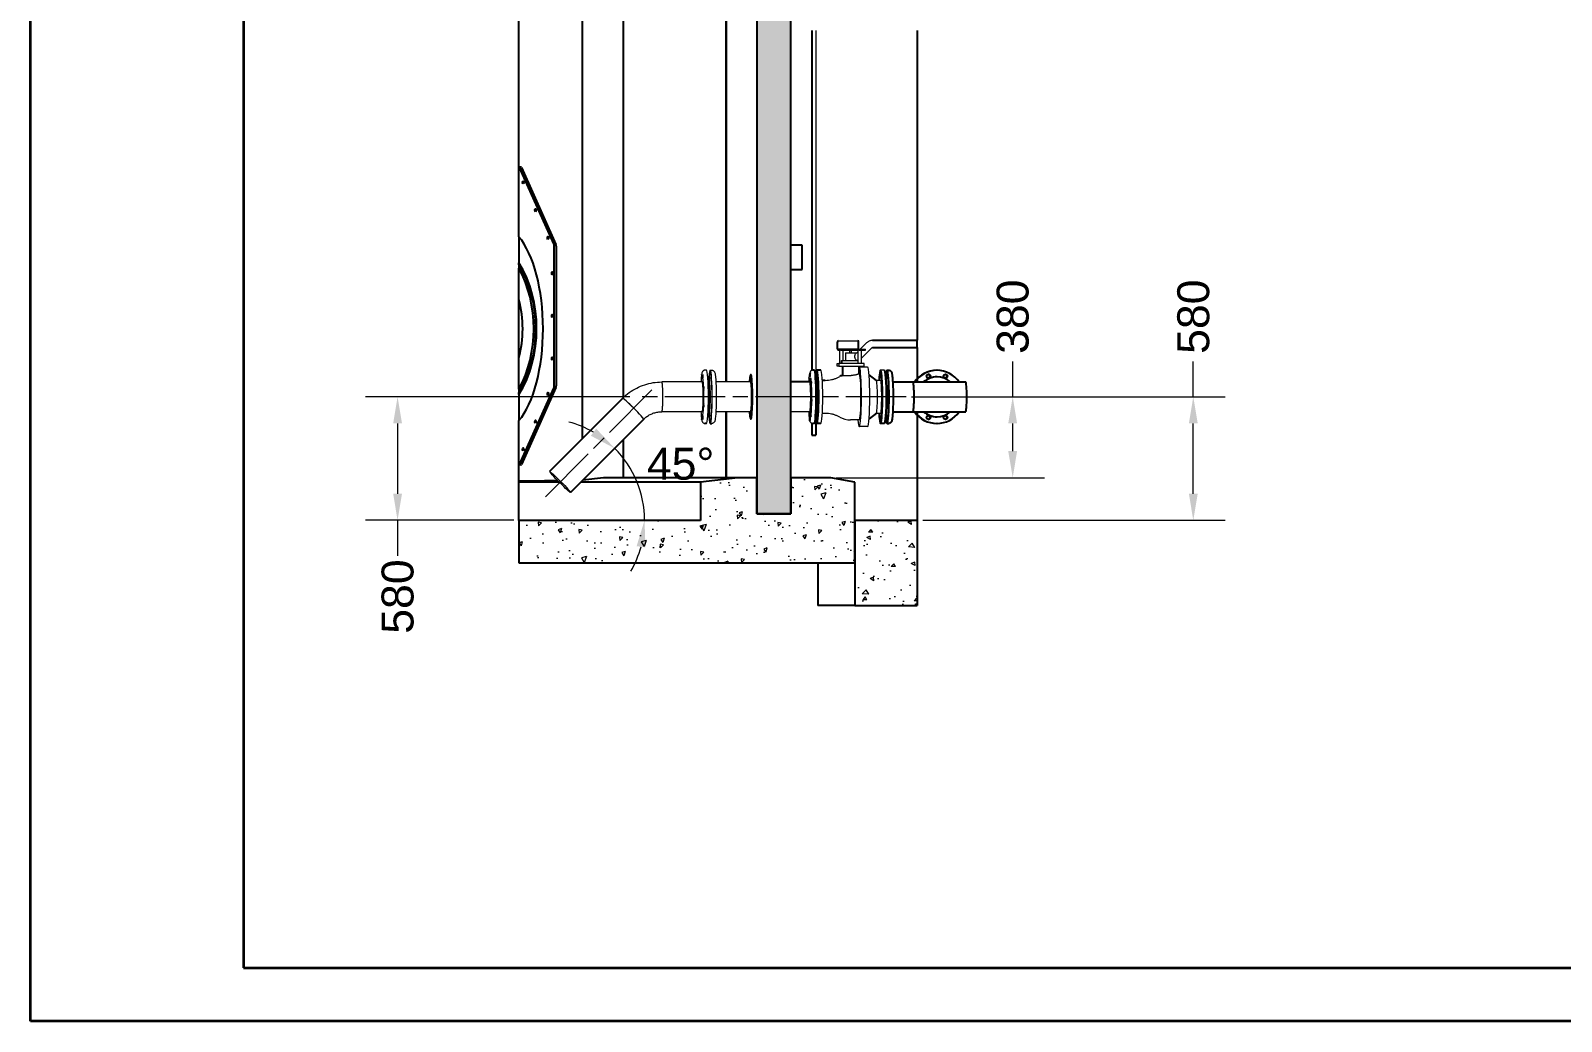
# Model space of a CAD drawing. Header units: millimetres. Extents: x -4172 to 126100, y -2 to 142133.
# Drawn here: x 0 to 14380, y -2 to 9305 of the extents above; entities that cross this region are included whole.
import ezdxf
from ezdxf.enums import TextEntityAlignment as Align

# ---------------------------------------------------------------- set-up
doc = ezdxf.new("R2018")
doc.units = ezdxf.units.MM
doc.header["$LTSCALE"] = 100
doc.linetypes.add('CHAIN', pattern=[0.3543, 0.2362, -0.0295, 0.0591, -0.0295])
doc.layers.get('0').update_dxf_attribs({"lineweight": 18})
for name, color, linetype, lineweight in [('Border', 7, 'Continuous', 35), ('Centerline', 7, 'Continuous', 18), ('Dimension', 7, 'Continuous', 18), ('Hatch', 7, 'Continuous', 18), ('Title', 7, 'Continuous', 25), ('Visible', 7, 'Continuous', 25)]:
    doc.layers.add(name, color=color, linetype=linetype, lineweight=lineweight)
doc.layers.add('P_Biomass (BM)', color=150, linetype='Continuous', lineweight=18, true_color=0x007fff)
doc.styles.get("Standard").update_dxf_attribs({"font": 'arial.ttf'})
doc.styles.add('Title', font='arial.ttf')
doc.dimstyles.new('Default - Method 2b', dxfattribs={"dimscale": 100, "dimtxt": 3, "dimasz": 2.5, "dimexe": 3, "dimexo": 0.5, "dimgap": 0.7, "dimtad": 0, "dimtoh": 1, "dimdec": 1, "dimrnd": 1e-08, "dimtxsty": 'Title', "dimcen": 0.09, "dimdle": 10, "dimclrd": 256, "dimclre": 256, "dimclrt": 7, "dimadec": 0, "dimazin": 2, "dimtfac": 0.833333, "dimtdec": 1, "dimtmove": 0, "dimatfit": 3, "dimfxl": 1, "dimtolj": 1, "dimlwd": -1, "dimlwe": -1, "dimarcsym": 0})

# ---------------------------------------------------------------- blocks, each defined once
blk = doc.blocks.new('Borders Bigadan Border')
at = {"layer": 'Border'}
for p, q in [((0, 0), (0, 594)), ((20, 589), (20, 5)), ((20, 5), (1256, 5)), ((1261, 0), (0, 0))]:
    blk.add_line(p, q, dxfattribs=at)
blk = doc.blocks.new('Title Blocks Title')
at = {"layer": 'Title', "color": 1, "lineweight": 5, "true_color": 0xff0000, "flags": 253}
blk.add_attdef('STATUS', text='', height=6.2, dxfattribs=at).set_placement((169, 40.36), align=Align.MIDDLE_CENTER)
at = {"layer": 'Title', "lineweight": 30, "flags": 104}
for tag, height, p in [('Initial_View_Scale', 2.39, (158.62, 31.36)), ('Sheet_Size', 2.4, (158.62, 25.36)), ('REVISION_NUMBER', 3.5, (200, 15)), ('CREATION_DATE', 2, (157.5, 7.5))]:
    blk.add_attdef(tag, text='', height=height, dxfattribs=at).set_placement(p, align=Align.MIDDLE_CENTER)
for tag, p in [('PROJECT', (27.5, 24.3)), ('TITLE', (27.5, 17.3)), ('DESCRIPTION', (27.5, 10.3))]:
    blk.add_attdef(tag, text='', height=2.8, dxfattribs=at).set_placement(p, align=Align.TOP_LEFT)
blk.add_attdef('PART_NUMBER', text='', height=3.5, dxfattribs=at).set_placement((135.5, 15), align=Align.MIDDLE_LEFT)
blk = doc.blocks.new('*D77')
at = {"layer": 'Defpoints', "color": 0, "transparency": 16777216}
for p in [(8226, 5865), (7516, 5105), (9226, 5105)]:
    blk.add_point(p, dxfattribs=at)
at = {"layer": 'Dimension', "transparency": 16777216}
for p, q in [((9226, 5865), (9226, 6198)), ((8276, 5865), (9526, 5865)), ((9226, 5355), (9226, 5615)), ((7566, 5105), (9526, 5105))]:
    blk.add_line(p, q, dxfattribs=at)
for points in [[(9184, 5615), (9267, 5615), (9226, 5865)], [(9184, 5355), (9267, 5355), (9226, 5105)]]:
    blk.add_solid(points, dxfattribs=at)
at = {"layer": 'Dimension', "color": 7, "transparency": 16777216, "insert": (9379, 6268), "char_height": 300, "attachment_point": 7, "rotation": 90, "style": 'Title'}
blk.add_mtext('\\A1;380', dxfattribs=at)
blk = doc.blocks.new('*D78')
at = {"layer": 'Defpoints', "color": 0, "transparency": 16777216}
for p in [(3447, 5865), (5679, 5865), (4588, 4705)]:
    blk.add_point(p, dxfattribs=at)
at = {"layer": 'Dimension', "transparency": 16777216}
for p, q in [((5629, 5865), (3147, 5865)), ((3447, 5615), (3447, 4955)), ((4538, 4705), (3147, 4705)), ((3447, 4705), (3447, 4371))]:
    blk.add_line(p, q, dxfattribs=at)
for points in [[(3406, 5615), (3489, 5615), (3447, 5865)], [(3406, 4955), (3489, 4955), (3447, 4705)]]:
    blk.add_solid(points, dxfattribs=at)
at = {"layer": 'Dimension', "color": 7, "transparency": 16777216, "insert": (3601, 3639), "char_height": 300, "attachment_point": 7, "rotation": 90, "style": 'Title'}
blk.add_mtext('\\A1;580', dxfattribs=at)
blk = doc.blocks.new('*D79')
at = {"layer": 'Defpoints', "color": 0, "transparency": 16777216}
for p in [(5760, 5654), (5735, 4952), (4812, 4705), (6294, 4705)]:
    blk.add_point(p, dxfattribs=at)
at = {"layer": 'Dimension', "transparency": 16777216}
for start, end in [(60.1172, 75.1603), (360, 45.074), (329.9137, 344.9568)]:
    blk.add_arc((4812, 4705), 955, start, end, dxfattribs=at)
for points in [[(5313, 5566), (5263, 5499), (5487, 5381)], [(5693, 4462), (5776, 4451), (5767, 4705)]]:
    blk.add_solid(points, dxfattribs=at)
at = {"layer": 'Dimension', "color": 7, "transparency": 16777216, "insert": (5789, 5082), "char_height": 300, "attachment_point": 7, "style": 'Title'}
blk.add_mtext('\\A1;45°', dxfattribs=at)
blk = doc.blocks.new('*D95')
at = {"layer": 'Defpoints', "color": 0, "transparency": 16777216}
for p in [(8226, 5865), (8330, 4705), (10922, 4705)]:
    blk.add_point(p, dxfattribs=at)
at = {"layer": 'Dimension', "transparency": 16777216}
for p, q in [((10922, 5865), (10922, 6198)), ((8276, 5865), (11222, 5865)), ((10922, 4955), (10922, 5615)), ((8380, 4705), (11222, 4705))]:
    blk.add_line(p, q, dxfattribs=at)
for points in [[(10881, 5615), (10964, 5615), (10922, 5865)], [(10881, 4955), (10964, 4955), (10922, 4705)]]:
    blk.add_solid(points, dxfattribs=at)
at = {"layer": 'Dimension', "color": 7, "transparency": 16777216, "insert": (11076, 6268), "char_height": 300, "attachment_point": 7, "rotation": 90, "style": 'Title'}
blk.add_mtext('\\A1;580', dxfattribs=at)

msp = doc.modelspace()

# ---------------------------------------------------------------- hatches: boundary and pattern name
at = {"layer": 'Hatch'}
h = msp.add_hatch(dxfattribs=at)
h.set_pattern_fill('AR-CONC', color=256, scale=53.832768, angle=113.757602, style=0)
h.set_pattern_definition([(163.7576, (0, 0), (-124.6373, 367.01), [40.3746, -444.12]), (108.7576, (0, 0), (-340.52, -231.496), [32.3, -355.296]), (214.209, (-10.4, 30.6), (-465.157, 135.514), [34.313, -377.444]), (159.9418, (-98.54, -43.38), (-149.905, 561.736), [60.562, -666.18]), (210.3932, (-111.03, 3.44), (-682.662, 249.254), [51.47, -566.167]), (104.9418, (-98.54, -43.4), (-682.662, 249.254), [48.45, -532.944]), (134.7576, (-95.6, 16.74), (68.9196, 381.4193), [40.3746, -444.12]), (79.7576, (-95.6, 16.74), (-410.057, -37.383), [32.3, -355.296]), (185.209, (-89.85, 48.52), (-341.137, 344.036), [34.313, -377.444]), (151.2576, (0, 0), (-166.6569, -66.2051), [0, -350.9896, 0, -360.6795, 0, -356.642]), (121.2576, (0, 0), (-251.3833, 44.0786), [0, -205.6412, 0, -342.9147, 0, -135.9277]), (81.2576, (48.36, -109.87), (-104.6598, 267.9106), [0, -134.582, 0, -419.8956, 0, -557.1692]), (71.2576, (70.05, -159.14), (-175.801, 265.6306), [0, -174.9565, 0, -278.8537, 0, -395.671])])
h.paths.add_polyline_path([(6820.74, 4764.61), (7141.56, 4764.61), (7141.56, 9304.61), (7141.56, 9504.61), (7141.56, 9704.61), (7141.56, 16824.61), (7133.76, 16824.61), (6820.74, 16824.61), (6820.74, 9504.61), (6820.74, 9304.61)])
h = msp.add_hatch(dxfattribs=at)
h.set_pattern_fill('ANSI31', color=256, scale=2540, angle=158.757812, style=0)
h.set_pattern_definition([(203.7578, (0, 0), (127.912, -290.594), [])])
h.paths.add_polyline_path([(7139.56, 7288.91), (7139.56, 7060.31), (7141.56, 7060.31), (7247.76, 7060.31), (7247.76, 7288.91), (7141.56, 7288.91)])
h = msp.add_hatch(dxfattribs=at)
h.set_pattern_fill('AR-CONC', color=256, scale=53.832768, angle=203.757812, style=0)
h.set_pattern_definition([(253.758, (0, 0), (-367.009, -124.639), [40.375, -444.12]), (198.758, (0, 0), (231.497, -340.519), [32.3, -355.296]), (304.2093, (-30.6, -10.4), (-135.512, -465.158), [34.313, -377.444]), (249.942, (43.38, -98.54), (-561.736, -149.907), [60.562, -666.18]), (300.3934, (-3.44, -111.03), (-249.25, -682.663), [51.47, -566.167]), (194.942, (43.4, -98.54), (-249.25, -682.663), [48.45, -532.944]), (224.758, (-16.74, -95.6), (-381.42, 68.918), [40.375, -444.12]), (169.758, (-16.74, -95.6), (37.385, -410.057), [32.3, -355.296]), (275.2093, (-48.52, -89.85), (-344.035, -341.138), [34.313, -377.444]), (241.2578, (0, 0), (66.2057, -166.6566), [0, -350.9896, 0, -360.6795, 0, -356.642]), (211.2578, (0, 0), (-44.0777, -251.3835), [0, -205.641, 0, -342.9147, 0, -135.9277]), (171.2578, (109.87, 48.36), (-267.9102, -104.6608), [0, -134.582, 0, -419.8956, 0, -557.169]), (161.2578, (159.14, 70.05), (-265.63, -175.802), [0, -174.9565, 0, -278.854, 0, -395.671])])
h.paths.add_polyline_path([(4587.61, 4704.61), (4587.61, 4304.61), (7743.76, 4304.61), (7743.76, 5064.61), (7515.77, 5104.61), (7141.56, 5104.61), (7141.56, 4764.61), (7140.4, 4764.61), (7062.72, 4764.61), (6820.74, 4764.61), (6820.74, 5104.61), (6643.76, 5104.61), (6293.76, 5064.61), (6293.76, 4704.61)])
h = msp.add_hatch(dxfattribs=at)
h.set_pattern_fill('AR-CONC', color=256, scale=53.832768, angle=128.757579, style=0)
h.set_pattern_definition([(178.7576, (0, 0), (-215.379, 322.246), [40.375, -444.12]), (123.7576, (0, 0), (-269.002, -311.74), [32.3, -355.296]), (229.209, (-17.95, 26.85), (-484.381, 10.505), [34.313, -377.444]), (174.942, (-83.96, -67.4), (-290.185, 503.797), [60.562, -666.18]), (225.393, (-108.14, -25.4), (-723.912, 64.075), [51.47, -566.167]), (119.942, (-83.96, -67.4), (-723.912, 64.075), [48.45, -532.944]), (149.7576, (-96.67, -8.57), (-32.147, 386.26), [40.375, -444.12]), (94.7576, (-96.67, -8.57), (-386.409, -142.24), [32.3, -355.296]), (200.209, (-99.35, 23.6), (-418.556, 244.02), [34.313, -377.444]), (166.2576, (0, 0), (-143.843, -107.0831), [0, -350.9896, 0, -360.6795, 0, -356.642]), (136.2576, (0, 0), (-254.226, -22.486), [0, -205.641, 0, -342.9147, 0, -135.9277]), (96.2576, (75.15, -93.61), (-170.4339, 231.6939), [0, -134.582, 0, -419.8956, 0, -557.169]), (86.2576, (108.85, -135.6), (-238.561, 211.079), [0, -174.9565, 0, -278.854, 0, -395.671])])
h.paths.add_polyline_path([(8329.61, 4704.61), (8329.61, 3904.61), (7743.76, 3904.61), (7743.76, 4304.61), (7743.76, 4704.61)])

# ---------------------------------------------------------------- linework, layer by layer
at = {"layer": 'Centerline', "linetype": 'CHAIN', "ltscale": 23.990969}
for p, q in [((5837.3, 5930.02), (4797.58, 4887.6)), ((8225.58, 5864.61), (5679.47, 5864.61))]:
    msp.add_line(p, q, dxfattribs=at)
at = {"layer": 'P_Biomass (BM)'}
for p, q in [((7376.11, 9304.61), (7376.11, 6074.26)), ((7588.69, 6390.61), (7768.69, 6390.61)), ((7793.19, 6311.61), (7856.32, 6374.9)), ((7767.32, 6311.61), (7578.69, 6311.61)), ((7584.12, 6301.61), (7584.12, 6311.61)), ((7584.12, 6301.61), (7604, 6301.61)), ((7602.03, 6178.61), (7602.03, 6301.61)), ((7612.42, 6301.61), (7604, 6301.61)), ((7612.42, 6301.61), (7775.07, 6301.61)), ((7618.56, 6207.61), (7773.1, 6207.61)), ((7634.03, 6207.61), (7634.03, 6301.61)), ((7653.56, 6278.61), (7753.56, 6278.61)), ((7653.56, 6278.61), (7653.56, 6207.61)), ((7695.56, 6278.61), (7695.56, 6301.61)), ((7711.56, 6278.61), (7711.56, 6301.61)), ((7753.56, 6278.61), (7753.56, 6277.42)), ((7753.56, 6277.61), (7756.86, 6277.61)), ((7753.56, 6209.79), (7753.56, 6207.61)), ((7753.56, 6209.61), (7756.86, 6209.61)), ((7761, 6279.33), (7773.1, 6291.47)), ((7767.32, 6311.61), (7803.37, 6311.61)), ((7773.1, 6178.61), (7773.1, 6301.61)), ((7783.49, 6301.61), (7775.07, 6301.61)), ((7783.49, 6301.61), (7803.37, 6301.61)), ((7803.37, 6311.61), (7842.64, 6311.61)), ((7803.37, 6301.61), (7803.37, 6311.61)), ((7803.37, 6301.61), (7842.64, 6301.61)), ((7805.1, 6178.61), (7805.1, 6301.61)), ((7809.14, 6231.31), (7904.46, 6326.88)), ((7842.64, 6301.61), (7842.64, 6311.61)), ((6349.57, 6114.61), (6333.61, 6114.61)), ((6366.52, 6052.61), (6361.54, 6052.61)), ((6366.52, 6052.61), (6372.51, 6052.61)), ((6384.48, 6114.61), (6400.44, 6114.61)), ((6394.45, 6044.61), (6395.65, 6044.61)), ((7379.9, 6052.61), (7373.92, 6052.61)), ((7575.26, 6178.61), (7592.49, 6178.61)), ((7575.26, 6151.61), (7575.26, 6178.61)), ((7592.49, 6151.61), (7575.26, 6151.61)), ((7831.87, 6178.61), (7592.49, 6178.61)), ((7592.49, 6178.61), (7592.49, 6151.61)), ((7592.49, 6151.61), (7831.87, 6151.61)), ((7625.56, 6066.03), (7709.16, 6066.03)), ((7784.85, 6080.61), (7781.56, 6080.61)), ((7862.65, 6144.61), (7784.85, 6144.61)), ((7831.87, 6151.61), (7831.87, 6178.61)), ((8022.24, 6114.61), (7984.34, 6114.61)), ((6308.67, 6004.31), (5929.47, 6004.31)), ((6318.99, 6004.31), (6308.67, 6004.31)), ((6765.49, 6004.31), (6437.22, 6004.31)), ((7984.34, 6019.61), (7944.74, 6019.61)), ((6308.67, 5724.91), (5929.47, 5724.91)), ((6318.99, 5724.91), (6308.67, 5724.91)), ((6366.52, 5676.61), (6361.54, 5676.61)), ((6366.52, 5676.61), (6372.51, 5676.61)), ((6394.45, 5684.61), (6395.65, 5684.61)), ((6765.49, 5724.91), (6437.22, 5724.91)), ((7318.06, 5724.91), (7141.56, 5724.91)), ((7331.37, 5724.91), (7318.06, 5724.91)), ((7463.69, 5709.61), (7437.87, 5709.61)), ((7784.85, 5648.61), (7703.56, 5648.61)), ((7984.34, 5709.61), (7944.74, 5709.61)), ((7862.65, 5584.61), (7784.85, 5584.61))]:
    msp.add_line(p, q, dxfattribs=at)
msp.add_arc((7703.56, 5864.61), 216, 241.455097, 270, dxfattribs=at)
for centre, major_axis, ratio, start_param, end_param in [((6303.9, 6058.62), (0, 17.5), 0.07177948, 0.82632324, 6.24226023), ((6315.44, 6058.62), (0, -17.5), 0.07177948, 3.18251773, 8.59845473), ((6349.57, 5864.61), (0, -250), 0.07177948, 0, 3.14159265), ((6361.54, 5864.61), (0, -188), 0.07177948, 6.27283829, 9.43512498), ((6366.52, 5864.61), (0, 188), 0.07177948, 3.14159265, 6.28318531), ((6366.52, 5864.61), (0, -188), 0.07177948, 0, 3.14159265), ((6372.51, 5864.61), (0, 188), 0.07177948, 3.14159265, 6.28318531), ((6384.48, 5864.61), (0, 250), 0.07177948, 2.42182626, 7.0029517), ((6384.48, 5864.61), (0, 238), 0.07177948, 2.47454764, 6.95023032), ((7313.06, 6033.11), (0, 17.5), 0.07177948, 1.07314258, 6.48907958), ((7324.24, 6072.37), (0, -17.5), 0.07177948, 3.42933707, 8.84527407), ((7380.12, 6058.62), (0, 18), 0.07177948, 4.31073984, 8.19468499), ((7423.79, 5864.61), (0, -250), 0.07177948, 0, 3.14159265), ((7784.85, 5864.61), (0, -280), 0.07177948, 5.59347215, 9.58920234), ((7784.85, 5864.61), (0, -216), 0.07177948, 0, 3.14159265), ((7862.65, 5864.61), (0, -280), 0.07177948, 0, 3.14159265), ((8034.21, 5864.61), (0, 188), 0.07177948, 3.14159265, 6.28318531), ((5929.47, 5864.61), (0, -139.7), 0.07177948, 0, 3.14159265), ((5929.47, 5864.61), (0, 139.7), 0.07177948, 3.14159265, 6.28318531), ((6308.67, 5864.61), (0, -139.7), 0.07177948, 0, 3.14159265), ((6308.67, 5864.61), (0, -139.7), 0.07177948, 0, 3.14159265), ((6323.6, 5944.97), (0, -17.5), 0.07177948, 2.39711956, 7.81305656), ((7318.06, 5864.61), (0, -139.7), 0.07177948, 0, 3.14159265), ((7318.06, 5864.61), (0, -139.7), 0.07177948, 0, 3.14159265), ((7334.15, 5989.93), (0, -17.5), 0.07177948, 2.64393891, 8.05987591), ((7944.44, 5864.61), (0, -155), 0.07177948, 0.05356063, 3.08803203), ((7984.34, 5864.61), (0, -155), 0.07177948, 0, 3.14159265), ((8028.23, 5864.61), (0, -188), 0.07177948, 0.7003983, 2.44119436), ((5660.76, 5753.01), (98.91, -98.66), 0.05075576, 0, 3.14159265), ((5660.76, 5753.01), (-98.91, 98.66), 0.05075576, 3.14159265, 6.28318531), ((6323.6, 5784.24), (0, -17.5), 0.07177948, 1.6117214, 7.0276584), ((7336.97, 5834.08), (0, -17.5), 0.07177948, 1.85854075, 7.27447774), ((6303.9, 5670.59), (0, 17.5), 0.07177948, 3.18251773, 8.59845473), ((6315.44, 5670.59), (0, -17.5), 0.07177948, 0.82632324, 6.24226023), ((7309.96, 5739.28), (0, -17.5), 0.07177948, 5.78553156, 6.89056222), ((7331.05, 5696.1), (0, -17.5), 0.07177948, 1.07314258, 6.48907958)]:
    msp.add_ellipse(centre, major_axis=major_axis, ratio=ratio, start_param=start_param, end_param=end_param, dxfattribs=at)
for centre, major_axis, ratio in [((7391.66, 6058.62), (0, 18), 0.07177948), ((7978.57, 6058.62), (0, 18), 0.07177948), ((7990.11, 6058.62), (0, 18), 0.07177948), ((7399.81, 5944.97), (0, 18), 0.07177948), ((7399.81, 5784.24), (0, 18), 0.07177948), ((7391.66, 5670.59), (0, -18), 0.07177948), ((7978.57, 5670.59), (0, -18), 0.07177948), ((7990.11, 5670.59), (0, -18), 0.07177948), ((4974.12, 5064.61), (-98.91, 98.66), 0.05075576)]:
    msp.add_ellipse(centre, major_axis=major_axis, ratio=ratio, dxfattribs=at)
for points, knots in [([(7856.32, 6374.9), (7859.05, 6377.64), (7862, 6380.17), (7868.26, 6384.73), (7871.57, 6386.76), (7878.47, 6390.29), (7882.06, 6391.78), (7889.43, 6394.17), (7893.2, 6395.08), (7900.86, 6396.3), (7904.73, 6396.61), (7908.6, 6396.61)], [0.785398163, 0.785398163, 0.785398163, 0.785398163, 0.942477796, 0.942477796, 1.099557429, 1.099557429, 1.256637061, 1.256637061, 1.413716694, 1.413716694, 1.570796327, 1.570796327, 1.570796327, 1.570796327]), ([(7904.46, 6326.88), (7904.68, 6327.1), (7904.92, 6327.3), (7905.42, 6327.67), (7905.68, 6327.83), (7906.23, 6328.11), (7906.52, 6328.22), (7907.1, 6328.41), (7907.39, 6328.49), (7907.99, 6328.58), (7908.3, 6328.61), (7908.6, 6328.61)], [0.785398163, 0.785398163, 0.785398163, 0.785398163, 0.942477796, 0.942477796, 1.099557429, 1.099557429, 1.256637061, 1.256637061, 1.413716694, 1.413716694, 1.570796327, 1.570796327, 1.570796327, 1.570796327]), ([(7742.57, 6243.61), (7742.57, 6245.85), (7742.77, 6248.12), (7743.51, 6252.57), (7744.05, 6254.76), (7745.96, 6260.97), (7747.61, 6264.69), (7749.71, 6269.11), (7750.4, 6270.49), (7751.64, 6272.96), (7752.19, 6274.05), (7753.03, 6275.81), (7753.32, 6276.49), (7753.53, 6277.14), (7753.56, 6277.3), (7753.56, 6277.41)], [0, 0, 0, 0, 0.33629539, 0.33629539, 0.67259077, 0.67259077, 1.34518155, 1.34518155, 1.6773698, 1.6773698, 2.00955806, 2.00955806, 2.34174632, 2.34174632, 2.49606627, 2.49606627, 2.49606627, 2.49606627]), ([(7753.56, 6209.8), (7753.56, 6209.91), (7753.53, 6210.07), (7753.32, 6210.72), (7753.03, 6211.4), (7752.19, 6213.16), (7751.64, 6214.25), (7750.4, 6216.72), (7749.71, 6218.1), (7747.61, 6222.52), (7745.96, 6226.24), (7744.05, 6232.45), (7743.51, 6234.64), (7742.77, 6239.09), (7742.57, 6241.36), (7742.57, 6243.61)], [8.19967204, 8.19967204, 8.19967204, 8.19967204, 8.35399199, 8.35399199, 8.68618025, 8.68618025, 9.01836851, 9.01836851, 9.35055677, 9.35055677, 10.02314754, 10.02314754, 10.35944293, 10.35944293, 10.69573831, 10.69573831, 10.69573831, 10.69573831]), ([(7756.86, 6277.61), (7757.16, 6277.61), (7757.47, 6277.63), (7758.07, 6277.72), (7758.37, 6277.8), (7758.95, 6277.99), (7759.23, 6278.1), (7759.78, 6278.38), (7760.04, 6278.54), (7760.54, 6278.91), (7760.78, 6279.11), (7761, 6279.33)], [1.570796327, 1.570796327, 1.570796327, 1.570796327, 1.727875959, 1.727875959, 1.884955592, 1.884955592, 2.042035225, 2.042035225, 2.199114858, 2.199114858, 2.35619449, 2.35619449, 2.35619449, 2.35619449]), ([(7756.86, 6209.61), (7760.73, 6209.61), (7764.61, 6209.91), (7770, 6210.77), (7771.55, 6211.07), (7773.1, 6211.41)], [1.570796327, 1.570796327, 1.570796327, 1.570796327, 1.727875959, 1.727875959, 1.79214883, 1.79214883, 1.79214883, 1.79214883]), ([(6333.61, 6114.61), (6330.42, 6114.61), (6327.26, 6113.95), (6321.73, 6111.85), (6319.44, 6110.38), (6315.43, 6107.17), (6313.97, 6105.46), (6311.02, 6101.51), (6310.03, 6099.53), (6306.78, 6092.36), (6305.81, 6087.98), (6303.26, 6075.47), (6302.05, 6067.02), (6299.33, 6042.44), (6297.95, 6024.67), (6296.82, 6004.31)], [4.71238898, 4.71238898, 4.71238898, 4.71238898, 4.739696811, 4.739696811, 4.769802488, 4.769802488, 4.808074318, 4.808074318, 4.86961252, 4.86961252, 5.051183044, 5.051183044, 5.287542618, 5.287542618, 5.624284452, 5.624284452, 5.624284452, 5.624284452]), ([(6302.98, 6070.48), (6302.98, 6070.51), (6302.98, 6070.54), (6303.08, 6071.99), (6303.22, 6073.18), (6303.48, 6074.95), (6303.6, 6075.55), (6303.79, 6076.08), (6303.86, 6076.16), (6303.95, 6076.11)], [-2.355385897, -2.355385897, -2.355385897, -2.355385897, -2.349031193, -2.349031193, -2.043971453, -2.043971453, -1.754359642, -1.754359642, -1.560670043, -1.560670043, -1.560670043, -1.560670043]), ([(6313.72, 5684.44), (6313.72, 5684.44), (6313.95, 5685.12), (6314.76, 5688.5), (6315.51, 5692.55), (6317.25, 5705.29), (6318.27, 5715.31), (6320.16, 5740.36), (6321.02, 5755.85), (6322.38, 5790.24), (6322.88, 5809.23), (6323.42, 5848.56), (6323.46, 5868.91), (6323.09, 5908.78), (6322.68, 5928.29), (6321.45, 5964.39), (6320.63, 5980.98), (6318.7, 6009.28), (6317.58, 6021.1), (6315.91, 6033.84), (6315.38, 6037.2), (6314.49, 6041.91), (6314.1, 6043.52), (6313.78, 6044.6), (6313.72, 6044.77), (6313.72, 6044.77)], [1.7675727, 1.7675727, 1.7675727, 1.7675727, 1.86036395, 1.86036395, 2.05330767, 2.05330767, 2.33040471, 2.33040471, 2.63761789, 2.63761789, 2.95242534, 2.95242534, 3.26930732, 3.26930732, 3.58633387, 3.58633387, 3.90176674, 3.90176674, 4.21106805, 4.21106805, 4.35159046, 4.35159046, 4.46957203, 4.46957203, 4.51561261, 4.51561261, 4.51561261, 4.51561261]), ([(6315.39, 6076.11), (6315.39, 6076.11), (6315.39, 6076.11), (6315.54, 6076.18), (6315.71, 6075.92), (6315.99, 6074.8), (6316.1, 6073.98), (6316.25, 6072.2), (6316.3, 6071.38), (6316.36, 6070.48)], [-2.355385176, -2.355385176, -2.355385176, -2.355385176, -2.348881912, -2.348881912, -2.04388778, -2.04388778, -1.754333114, -1.754333114, -1.560670031, -1.560670031, -1.560670031, -1.560670031]), ([(6377.81, 6037.48), (6379.19, 6038.9), (6381.04, 6040.51), (6386, 6043.14), (6388.94, 6044.16), (6392.91, 6044.57), (6393.68, 6044.61), (6394.45, 6044.61)], [6.4560376243, 6.4560376243, 6.4560376243, 6.4560376243, 6.4919386866, 6.4919386866, 6.5227573323, 6.5227573323, 6.5300046535, 6.5300046535, 6.5300046535, 6.5300046535]), ([(6400.44, 6114.61), (6403.63, 6114.61), (6406.78, 6113.95), (6412.32, 6111.85), (6414.6, 6110.38), (6418.61, 6107.17), (6420.07, 6105.46), (6423.02, 6101.51), (6424.02, 6099.53), (6427.26, 6092.36), (6428.24, 6087.98), (6430.78, 6075.47), (6431.99, 6067.02), (6434.76, 6042.04), (6436.17, 6023.67), (6438.4, 5982.71), (6439.25, 5960.44), (6440.37, 5913.62), (6440.66, 5889.09), (6440.66, 5840.09), (6440.37, 5815.62), (6439.25, 5769.09), (6438.42, 5747.04), (6436.28, 5707.37), (6434.96, 5689.83), (6431.85, 5660.21), (6430.23, 5648.88), (6426.73, 5636.12), (6425.82, 5632.97), (6422.48, 5627), (6421.26, 5625.03), (6417.1, 5620.66), (6414.25, 5618.2), (6407.12, 5615.33), (6403.8, 5614.61), (6400.44, 5614.61)], [0.24681935, 0.24681935, 0.24681935, 0.24681935, 0.27412718, 0.27412718, 0.30423285, 0.30423285, 0.34250468, 0.34250468, 0.40404289, 0.40404289, 0.58561341, 0.58561341, 0.82197298, 0.82197298, 1.16811329, 1.16811329, 1.49465561, 1.49465561, 1.81778319, 1.81778319, 2.14020971, 2.14020971, 2.46333553, 2.46333553, 2.78980455, 2.78980455, 3.1329274, 3.1329274, 3.2606697, 3.2606697, 3.31299691, 3.31299691, 3.35959832, 3.35959832, 3.388412, 3.388412, 3.388412, 3.388412]), ([(7345.99, 6114.61), (7342.8, 6114.61), (7339.65, 6113.95), (7334.11, 6111.85), (7331.82, 6110.38), (7327.82, 6107.17), (7326.35, 6105.46), (7323.4, 6101.51), (7322.41, 6099.53), (7319.16, 6092.36), (7318.19, 6087.98), (7315.64, 6075.47), (7314.43, 6067.02), (7311.71, 6042.44), (7310.33, 6024.67), (7309.2, 6004.31)], [6.036365961, 6.036365961, 6.036365961, 6.036365961, 6.063673792, 6.063673792, 6.093779468, 6.093779468, 6.132051298, 6.132051298, 6.1935895, 6.1935895, 6.375160024, 6.375160024, 6.611519598, 6.611519598, 6.948261433, 6.948261433, 6.948261433, 6.948261433]), ([(7311.95, 6041.46), (7311.95, 6041.49), (7311.95, 6041.53), (7312.02, 6043.27), (7312.14, 6044.8), (7312.37, 6047.34), (7312.47, 6048.36), (7312.64, 6049.61), (7312.71, 6049.98), (7312.8, 6050.24)], [-2.355385897, -2.355385897, -2.355385897, -2.355385897, -2.349031193, -2.349031193, -2.043971453, -2.043971453, -1.754359642, -1.754359642, -1.560670043, -1.560670043, -1.560670043, -1.560670043]), ([(7323.89, 6089.16), (7323.89, 6089.17), (7323.89, 6089.18), (7324.03, 6089.73), (7324.2, 6089.95), (7324.49, 6089.75), (7324.61, 6089.37), (7324.79, 6088.26), (7324.86, 6087.69), (7324.93, 6087.02)], [-2.355385176, -2.355385176, -2.355385176, -2.355385176, -2.348881912, -2.348881912, -2.04388778, -2.04388778, -1.754333114, -1.754333114, -1.560670031, -1.560670031, -1.560670031, -1.560670031]), ([(7463.69, 6019.61), (7474.06, 6019.61), (7484.44, 6020.17), (7504.83, 6022.39), (7514.84, 6024.04), (7534.2, 6028.25), (7543.55, 6030.81), (7561.37, 6036.63), (7569.84, 6039.88), (7585.82, 6046.83), (7593.33, 6050.53), (7600.35, 6054.35)], [4.7123889804, 4.7123889804, 4.7123889804, 4.7123889804, 4.7201942049, 4.7201942049, 4.7279994294, 4.7279994294, 4.7358046539, 4.7358046539, 4.7436098784, 4.7436098784, 4.751415103, 4.751415103, 4.751415103, 4.751415103]), ([(7781.56, 6080.53), (7781.56, 6080.45), (7781.37, 6080.3), (7780.34, 6079.72), (7779.19, 6079.19), (7775.89, 6077.84), (7773.75, 6077.03), (7768.66, 6075.29), (7765.72, 6074.35), (7759.35, 6072.54), (7755.71, 6071.59), (7747.67, 6069.8), (7743.27, 6068.95), (7733.99, 6067.54), (7729.1, 6066.97), (7719.15, 6066.22), (7714.1, 6066.03), (7709.16, 6066.03)], [-5.65762946, -5.65762946, -5.65762946, -5.65762946, -5.19321831, -5.19321831, -4.45160627, -4.45160627, -3.70999423, -3.70999423, -2.96838219, -2.96838219, -2.22628664, -2.22628664, -1.4841911, -1.4841911, -0.74209555, -0.74209555, 0, 0, 0, 0]), ([(5561.85, 5851.67), (5581.08, 5870.95), (5601.83, 5888.72), (5645.86, 5920.8), (5669.14, 5935.1), (5717.64, 5959.88), (5742.87, 5970.35), (5794.66, 5987.22), (5821.22, 5993.61), (5875.01, 6002.16), (5902.24, 6004.31), (5929.47, 6004.31)], [3.141592654, 3.141592654, 3.141592654, 3.141592654, 3.298672286, 3.298672286, 3.455751919, 3.455751919, 3.612831552, 3.612831552, 3.769911184, 3.769911184, 3.926990817, 3.926990817, 3.926990817, 3.926990817]), ([(6324.45, 5957.84), (6324.45, 5957.81), (6324.45, 5957.78), (6324.56, 5956.43), (6324.67, 5954.87), (6324.82, 5951.52), (6324.85, 5949.76), (6324.86, 5946.71), (6324.85, 5945.48), (6324.85, 5944.25)], [-2.355385897, -2.355385897, -2.355385897, -2.355385897, -2.349031193, -2.349031193, -2.043971453, -2.043971453, -1.754359642, -1.754359642, -1.560670043, -1.560670043, -1.560670043, -1.560670043]), ([(6363.37, 5704.84), (6365.28, 5711.3), (6366.3, 5718.17), (6368.61, 5737.91), (6369.66, 5751.12), (6371.29, 5780.36), (6371.9, 5796.01), (6372.71, 5828.91), (6372.92, 5846.12), (6372.94, 5880.56), (6372.75, 5897.77), (6371.98, 5930.55), (6371.41, 5946.11), (6369.91, 5974.21), (6368.98, 5986.69), (6366.76, 6008.04), (6365.64, 6016.22), (6363.54, 6023.77), (6363.46, 6024.07), (6363.37, 6024.37)], [1.80917094, 1.80917094, 1.80917094, 1.80917094, 2.12049041, 2.12049041, 2.48077536, 2.48077536, 2.80967468, 2.80967468, 3.13383467, 3.13383467, 3.45701669, 3.45701669, 3.78107173, 3.78107173, 4.10941837, 4.10941837, 4.45952767, 4.45952767, 4.47401436, 4.47401436, 4.47401436, 4.47401436]), ([(7334.75, 6005.31), (7334.75, 6005.29), (7334.75, 6005.27), (7334.88, 6004.31), (7335.02, 6003.1), (7335.22, 6000.27), (7335.28, 5998.71), (7335.34, 5995.89), (7335.36, 5994.72), (7335.38, 5993.51)], [-2.355385897, -2.355385897, -2.355385897, -2.355385897, -2.349031193, -2.349031193, -2.043971453, -2.043971453, -1.754359642, -1.754359642, -1.560670043, -1.560670043, -1.560670043, -1.560670043]), ([(7375.75, 5704.84), (7377.66, 5711.3), (7378.68, 5718.17), (7380.99, 5737.91), (7382.04, 5751.12), (7383.67, 5780.36), (7384.28, 5796.01), (7385.09, 5828.91), (7385.31, 5846.12), (7385.32, 5880.56), (7385.13, 5897.77), (7384.37, 5930.55), (7383.79, 5946.11), (7382.29, 5974.21), (7381.36, 5986.69), (7379.14, 6008.04), (7378.02, 6016.22), (7375.93, 6023.77), (7375.84, 6024.07), (7375.75, 6024.37)], [3.13314792, 3.13314792, 3.13314792, 3.13314792, 3.44446739, 3.44446739, 3.80475234, 3.80475234, 4.13365166, 4.13365166, 4.45781165, 4.45781165, 4.78099367, 4.78099367, 5.10504872, 5.10504872, 5.43339535, 5.43339535, 5.78350466, 5.78350466, 5.79799134, 5.79799134, 5.79799134, 5.79799134]), ([(6324.85, 5784.96), (6324.85, 5784.92), (6324.85, 5784.87), (6324.86, 5782.89), (6324.87, 5780.95), (6324.81, 5777.32), (6324.74, 5775.65), (6324.58, 5773.13), (6324.51, 5772.2), (6324.45, 5771.37)], [-2.355385176, -2.355385176, -2.355385176, -2.355385176, -2.348881912, -2.348881912, -2.04388778, -2.04388778, -1.754333114, -1.754333114, -1.560670031, -1.560670031, -1.560670031, -1.560670031]), ([(7338.17, 5839.05), (7338.17, 5839.01), (7338.17, 5838.97), (7338.21, 5837.06), (7338.26, 5835.11), (7338.26, 5831.32), (7338.23, 5829.5), (7338.12, 5826.62), (7338.06, 5825.52), (7338.02, 5824.5)], [-2.355385176, -2.355385176, -2.355385176, -2.355385176, -2.348881912, -2.348881912, -2.04388778, -2.04388778, -1.754333114, -1.754333114, -1.560670031, -1.560670031, -1.560670031, -1.560670031]), ([(5759.67, 5654.36), (5768.57, 5663.28), (5778.17, 5671.51), (5798.53, 5686.34), (5809.29, 5692.95), (5831.7, 5704.4), (5843.35, 5709.23), (5867.26, 5717.02), (5879.52, 5719.97), (5904.34, 5723.91), (5916.9, 5724.91), (5929.47, 5724.91)], [3.141592654, 3.141592654, 3.141592654, 3.141592654, 3.298672286, 3.298672286, 3.455751919, 3.455751919, 3.612831552, 3.612831552, 3.769911184, 3.769911184, 3.926990817, 3.926990817, 3.926990817, 3.926990817]), ([(6296.82, 5724.91), (6297.87, 5705.96), (6299.14, 5689.25), (6302.2, 5660.21), (6303.81, 5648.88), (6307.32, 5636.12), (6308.23, 5632.97), (6311.56, 5627), (6312.79, 5625.03), (6316.94, 5620.66), (6319.79, 5618.2), (6326.92, 5615.33), (6330.24, 5614.61), (6333.61, 5614.61)], [6.942086162, 6.942086162, 6.942086162, 6.942086162, 7.255374187, 7.255374187, 7.598497036, 7.598497036, 7.726239335, 7.726239335, 7.778566544, 7.778566544, 7.82516795, 7.82516795, 7.853981634, 7.853981634, 7.853981634, 7.853981634]), ([(6303.95, 5653.1), (6303.95, 5653.1), (6303.95, 5653.1), (6303.81, 5653.03), (6303.7, 5653.29), (6303.46, 5654.41), (6303.33, 5655.23), (6303.12, 5657.01), (6303.04, 5657.83), (6302.98, 5658.73)], [-2.355385176, -2.355385176, -2.355385176, -2.355385176, -2.348881912, -2.348881912, -2.04388778, -2.04388778, -1.754333114, -1.754333114, -1.560670031, -1.560670031, -1.560670031, -1.560670031]), ([(6316.36, 5658.73), (6316.33, 5658.21), (6316.3, 5657.72), (6316.16, 5655.77), (6316.04, 5654.65), (6315.72, 5653.3), (6315.54, 5653.02), (6315.39, 5653.1)], [-3.619699054, -3.619699054, -3.619699054, -3.619699054, -3.482591371, -3.482591371, -3.041740282, -3.041740282, -2.642668539, -2.642668539, -2.642668539, -2.642668539]), ([(6394.45, 5684.61), (6391.73, 5684.61), (6389.04, 5685.12), (6384.25, 5686.84), (6382.22, 5688.05), (6379.5, 5690.09), (6378.58, 5690.93), (6377.81, 5691.73)], [3.3884119999, 3.3884119999, 3.3884119999, 3.3884119999, 3.414049919, 3.414049919, 3.4422274105, 3.4422274105, 3.4623790291, 3.4623790291, 3.4623790291, 3.4623790291]), ([(7309.2, 5724.91), (7310.25, 5705.96), (7311.52, 5689.25), (7314.58, 5660.21), (7316.19, 5648.88), (7319.7, 5636.12), (7320.61, 5632.97), (7323.94, 5627), (7325.17, 5625.03), (7329.33, 5620.66), (7332.17, 5618.2), (7339.3, 5615.33), (7342.62, 5614.61), (7345.99, 5614.61)], [8.266063143, 8.266063143, 8.266063143, 8.266063143, 8.579351168, 8.579351168, 8.922474017, 8.922474017, 9.050216316, 9.050216316, 9.102543524, 9.102543524, 9.14914493, 9.14914493, 9.177958614, 9.177958614, 9.177958614, 9.177958614]), ([(7332.15, 5687.75), (7332.15, 5687.72), (7332.15, 5687.68), (7332.08, 5685.94), (7332.02, 5684.41), (7331.84, 5681.87), (7331.72, 5680.85), (7331.49, 5679.6), (7331.39, 5679.23), (7331.3, 5678.97)], [-2.355385897, -2.355385897, -2.355385897, -2.355385897, -2.349031193, -2.349031193, -2.043971453, -2.043971453, -1.754359642, -1.754359642, -1.560670043, -1.560670043, -1.560670043, -1.560670043]), ([(7600.35, 5674.86), (7593.33, 5678.68), (7585.82, 5682.38), (7569.84, 5689.33), (7561.37, 5692.58), (7543.55, 5698.4), (7534.2, 5700.96), (7514.84, 5705.17), (7504.83, 5706.82), (7484.44, 5709.04), (7474.06, 5709.61), (7463.69, 5709.61)], [1.5317702042, 1.5317702042, 1.5317702042, 1.5317702042, 1.5395754287, 1.5395754287, 1.5473806533, 1.5473806533, 1.5551858778, 1.5551858778, 1.5629911023, 1.5629911023, 1.5707963268, 1.5707963268, 1.5707963268, 1.5707963268])]:
    msp.add_open_spline(points, degree=3, knots=knots, dxfattribs=at)
for points in [[(7805.1, 6227.55), (7806.49, 6228.75), (7807.84, 6230.01), (7809.14, 6231.31)], [(7309.36, 5723.9), (7309.32, 5724.2), (7309.28, 5724.54), (7309.25, 5724.91)]]:
    msp.add_open_spline(points, degree=3, dxfattribs=at)
at = {"layer": 'Visible'}
for p, q in [((4587.61, 8024.61), (4587.61, 16824.61)), ((5183.54, 5472.38), (5183.54, 16824.61)), ((5568.94, 5858.65), (5568.94, 16824.61)), ((6534.59, 6004.31), (6534.59, 16824.61)), ((6536.41, 6004.31), (6536.41, 16824.61)), ((6820.74, 16824.61), (6820.74, 4764.61)), ((7141.56, 4764.61), (7141.56, 16824.61)), ((7340.11, 9304.61), (7340.11, 6113.91)), ((8329.61, 9304.61), (8329.61, 6396.61)), ((4587.61, 8024.61), (4587.61, 8024.6)), ((4587.61, 8024.61), (4606.01, 8024.61)), ((4587.61, 7367.79), (4587.61, 8024.6)), ((4916.95, 7295.58), (4592.54, 8019.79)), ((4611.01, 8019.79), (4935.42, 7295.58)), ((4587.61, 7367.79), (4587.61, 7122.8)), ((4919.63, 5968.82), (4919.63, 7280.39)), ((4938.1, 7280.39), (4938.1, 5968.82)), ((7139.56, 7288.91), (7139.56, 7060.31)), ((7247.76, 7288.91), (7139.56, 7288.91)), ((7247.76, 7060.31), (7247.76, 7288.91)), ((4587.61, 7107.11), (4587.61, 7122.8)), ((4587.61, 7107.11), (4587.61, 7071.86)), ((4587.61, 6777.61), (4587.61, 7071.86)), ((7139.56, 7060.31), (7247.76, 7060.31)), ((4587.61, 6231.6), (4587.61, 6777.61)), ((7578.69, 6311.61), (7578.69, 6380.61)), ((7778.69, 6311.61), (7778.69, 6380.61)), ((7908.6, 6396.61), (8329.61, 6396.61)), ((7908.6, 6328.61), (8329.61, 6328.61)), ((8329.61, 6328.61), (8329.61, 6396.61)), ((8329.61, 6328.61), (8329.61, 6035.62)), ((4587.61, 5937.35), (4587.61, 6231.6)), ((7618.56, 6207.61), (7618.56, 6178.61)), ((7361.95, 6114.61), (7345.99, 6114.61)), ((7381.31, 6051.58), (7385.32, 6053.91)), ((7423.79, 6114.61), (7385.89, 6114.61)), ((7625.56, 6151.61), (7625.56, 6066.03)), ((7781.56, 6151.61), (7781.56, 6080.53)), ((7945.04, 6019.38), (7876.25, 6070.76)), ((8034.07, 6052.61), (8034.21, 6052.61)), ((8046.18, 6114.61), (8062.14, 6114.61)), ((8056.15, 6044.61), (8057.36, 6044.61)), ((8514.66, 6114.61), (8511.5, 6114.61)), ((8514.66, 6052.61), (8515.09, 6052.61)), ((4587.61, 5937.35), (4587.61, 5902.1)), ((4587.61, 5886.41), (4587.61, 5902.1)), ((4592.54, 5229.42), (4916.95, 5953.63)), ((4935.42, 5953.63), (4611.01, 5229.42)), ((7318.06, 6004.31), (7141.56, 6004.31)), ((7331.37, 6004.31), (7318.06, 6004.31)), ((7463.69, 6019.61), (7437.87, 6019.61)), ((8098.93, 6004.31), (8289.55, 6004.31)), ((8289.55, 6004.31), (8784.27, 6004.31)), ((8329.61, 6029.43), (8329.61, 6030.74)), ((8329.61, 6029.43), (8329.61, 6004.3)), ((4587.61, 5886.41), (4587.61, 5641.42)), ((5561.85, 5851.67), (4875.21, 5163.26)), ((4587.61, 5224.61), (4587.61, 5641.42)), ((5759.67, 5654.36), (5073.03, 4965.95)), ((6349.57, 5614.61), (6333.61, 5614.61)), ((6384.48, 5614.61), (6400.44, 5614.61)), ((6534.59, 5104.61), (6534.59, 5724.91)), ((6536.41, 5104.61), (6536.41, 5724.91)), ((7340.11, 5615.3), (7340.11, 5504.61)), ((7361.95, 5614.61), (7345.99, 5614.61)), ((7379.9, 5676.61), (7373.92, 5676.61)), ((7376.11, 5654.95), (7376.11, 5504.61)), ((7381.31, 5677.63), (7385.32, 5675.3)), ((7423.79, 5614.61), (7385.89, 5614.61)), ((7945.04, 5709.83), (7876.25, 5658.45)), ((8022.24, 5614.61), (7984.34, 5614.61)), ((8034.07, 5676.61), (8034.21, 5676.61)), ((8046.18, 5614.61), (8062.14, 5614.61)), ((8056.15, 5684.61), (8057.36, 5684.61)), ((8098.93, 5724.91), (8289.55, 5724.91)), ((8289.55, 5724.91), (8784.27, 5724.91)), ((8329.61, 5724.91), (8329.61, 5699.78)), ((8329.61, 5698.48), (8329.61, 5699.78)), ((8329.61, 5693.59), (8329.61, 4704.61)), ((8514.66, 5614.61), (8511.5, 5614.61)), ((8514.66, 5676.61), (8515.09, 5676.61)), ((7340.11, 5504.61), (7376.11, 5504.61)), ((5568.94, 5104.61), (5568.94, 5463.14)), ((4587.61, 5072.01), (4587.61, 5224.61)), ((4587.61, 5224.61), (4587.61, 5224.61)), ((4606.01, 5224.61), (4587.61, 5224.61)), ((4587.61, 4704.61), (4587.61, 5064.61)), ((4964.1, 5064.61), (4587.61, 5064.61)), ((6293.76, 5064.61), (5171.43, 5064.61)), ((5380.87, 5104.61), (5188.25, 5081.46)), ((6643.76, 5104.61), (5380.87, 5104.61)), ((6643.76, 5104.61), (6293.76, 5064.61)), ((6293.76, 5064.61), (6293.76, 4704.61)), ((6820.74, 5104.61), (6643.76, 5104.61)), ((6820.74, 4764.61), (6820.74, 5104.61)), ((7515.77, 5104.61), (7141.56, 5104.61)), ((7141.56, 5104.61), (7141.56, 4764.61)), ((7743.76, 5064.61), (7515.77, 5104.61)), ((7743.76, 4304.61), (7743.76, 5064.61)), ((6820.74, 4764.61), (7141.56, 4764.61)), ((7141.56, 4764.61), (6820.74, 4764.61)), ((4587.61, 4704.61), (4587.61, 4304.61)), ((6293.76, 4704.61), (4587.61, 4704.61)), ((8329.61, 4704.61), (7743.76, 4704.61)), ((7743.76, 4704.61), (7743.76, 3904.61)), ((8329.61, 4704.61), (8329.61, 3904.61)), ((4587.61, 4304.61), (7743.76, 4304.61)), ((7394.34, 4304.61), (7394.34, 3904.61)), ((7743.76, 3904.61), (7394.34, 3904.61)), ((7743.76, 3904.61), (8329.61, 3904.61))]:
    msp.add_line(p, q, dxfattribs=at)
for centre, radius, start, end in [((7588.69, 6380.61), 10, 90, 180), ((7768.69, 6380.61), 10, 0, 90), ((7703.56, 5864.61), 216, 111.168449, 118.544903)]:
    msp.add_arc(centre, radius, start, end, dxfattribs=at)
for centre, major_axis, ratio, start_param, end_param in [((4587.54, 8004.61), (0, 20), 0.38395718, 5.57455904, 6.27427815), ((4606.01, 8004.61), (0, 20), 0.38395718, 5.57455904, 6.28318531), ((4404.87, 6504.61), (0, -965), 0.42355926, 0.46350171, 2.67809094), ((4911.95, 7280.39), (0, 20), 0.38395718, 4.71238898, 5.57455904), ((4930.42, 7280.39), (0, -20), 0.38395718, 1.57079633, 2.43296638), ((4042.53, 6504.61), (0, -963), 0.73820833, 0.87375758, 2.26783508), ((4042.53, 6504.61), (0, 953), 0.73820833, 4.02797889, 5.39679908), ((4022.3, 6504.61), (0, 953), 0.73820833, 4.07484162, 5.34993634), ((4022.3, 6504.61), (0, -813), 0.73820833, 1.22833838, 1.91325427), ((6765.49, 5864.61), (0, 210), 0.07177948, 2.29860899, 7.12616897), ((6765.49, 5864.61), (0, -210), 0.07177948, 5.44020165, 10.26776162), ((7361.95, 5864.61), (0, -250), 0.07177948, 0, 3.14159265), ((7373.92, 5864.61), (0, -188), 0.07177948, 6.27283829, 9.43512498), ((7385.89, 5864.61), (0, -250), 0.07177948, 5.56347998, 10.14448329), ((7379.9, 5864.61), (0, -188), 0.07177948, 0, 3.14159265), ((7385.89, 5864.61), (0, -189.46), 0.07177948, 6.24162427, 9.466339), ((7984.34, 5864.61), (0, -250), 0.07177948, 5.38113168, 10.32683158), ((8022.24, 5864.61), (0, -250), 0.07177948, 0, 3.14159265), ((8046.18, 5864.61), (0, 250), 0.07177948, 2.42182626, 7.0029517), ((8046.18, 5864.61), (0, 238), 0.07177948, 2.47454764, 6.95023032), ((8511.5, 5864.61), (0, 250), 0.99742053, 0, 0.97785823), ((8514.66, 5864.61), (0, 250), 0.99742053, 5.30532707, 7.26104354), ((8514.66, 5864.61), (0, 188), 0.99742053, 0, 0.73312753), ((8515.09, 5864.61), (0, 188), 0.99742053, 5.55005778, 7.01631284), ((8431.34, 6058.62), (0, -18), 0.99742053, 0.08807117, 3.05352148), ((8591.66, 6058.62), (0, -18), 0.99742053, 0.08807117, 3.05352148), ((4911.95, 5968.82), (0, 20), 0.38395718, 3.85021893, 4.71238898), ((4930.42, 5968.82), (0, -20), 0.38395718, 0.70862627, 1.57079633), ((6765.49, 5864.61), (0, 139.7), 0.07177948, 3.1415925, 6.28318515), ((8028.23, 5864.61), (0, 186), 0.07177948, 3.88333012, 5.54144784), ((8289.55, 5864.61), (0, -139.7), 0.07177948, 0, 3.14159265), ((8289.55, 5864.61), (0, 139.7), 0.07177948, 3.14159265, 6.28318531), ((8515.95, 5864.61), (0, -250), 0.99742053, 3.98553777, 4.11945089), ((8784.27, 5864.61), (0, -139.7), 0.07177948, 0, 3.14159265), ((7319.86, 5656.84), (0, 17.5), 0.07177948, 3.42933707, 8.84527407), ((7380.12, 5670.59), (0, -18), 0.07177948, 4.37168562, 8.25563077), ((8511.5, 5864.61), (0, -250), 0.99742053, 5.30532707, 6.28318531), ((8514.66, 5864.61), (0, -250), 0.99742053, 5.30532707, 7.26104354), ((8515.95, 5864.61), (0, -250), 0.99742053, 5.30532707, 5.43924019), ((8514.66, 5864.61), (0, -188), 0.99742053, 5.55005778, 6.28318531), ((8515.09, 5864.61), (0, -188), 0.99742053, 5.55005778, 7.01631284), ((8431.34, 5670.59), (0, -18), 0.99742053, 0.08807117, 3.05352148), ((8591.66, 5670.59), (0, -18), 0.99742053, 0.08807117, 3.05352148), ((4587.54, 5244.61), (0, -20), 0.38395718, 0.00890716, 0.70862627), ((4606.01, 5244.61), (0, -20), 0.38395718, 0, 0.70862627)]:
    msp.add_ellipse(centre, major_axis=major_axis, ratio=ratio, start_param=start_param, end_param=end_param, dxfattribs=at)
for centre, major_axis, ratio in [((4626.55, 7878.01), (0, -14), 0.38395718), ((4743.16, 7617.69), (0, -14), 0.38395718), ((4859.77, 7357.37), (0, -14), 0.38395718), ((4900.43, 7024.61), (0, -14), 0.38395718), ((4900.43, 6624.61), (0, -14), 0.38395718), ((4900.43, 6224.61), (0, -14), 0.38395718), ((8434.5, 6058.62), (0, -18), 0.99742053), ((8594.81, 6058.62), (0, -18), 0.99742053), ((4859.77, 5891.84), (0, -14), 0.38395718), ((7998.27, 5944.97), (0, 18), 0.07177948), ((7998.27, 5784.24), (0, 18), 0.07177948), ((4743.16, 5631.52), (0, -14), 0.38395718), ((8434.5, 5670.59), (0, 18), 0.99742053), ((8594.81, 5670.59), (0, 18), 0.99742053), ((4626.55, 5371.2), (0, -14), 0.38395718)]:
    msp.add_ellipse(centre, major_axis=major_axis, ratio=ratio, dxfattribs=at)
for points, knots in [([(7326.1, 5684.44), (7326.1, 5684.44), (7326.33, 5685.12), (7327.14, 5688.5), (7327.89, 5692.55), (7329.64, 5705.29), (7330.65, 5715.31), (7332.54, 5740.36), (7333.4, 5755.85), (7334.77, 5790.24), (7335.26, 5809.23), (7335.8, 5848.56), (7335.84, 5868.91), (7335.48, 5908.78), (7335.06, 5928.29), (7333.83, 5964.39), (7333.01, 5980.98), (7331.08, 6009.28), (7329.96, 6021.1), (7328.29, 6033.84), (7327.76, 6037.2), (7326.87, 6041.91), (7326.48, 6043.52), (7326.16, 6044.6), (7326.1, 6044.77), (7326.1, 6044.77)], [3.09154968, 3.09154968, 3.09154968, 3.09154968, 3.18434093, 3.18434093, 3.37728465, 3.37728465, 3.65438169, 3.65438169, 3.96159487, 3.96159487, 4.27640232, 4.27640232, 4.5932843, 4.5932843, 4.91031085, 4.91031085, 5.22574372, 5.22574372, 5.53504503, 5.53504503, 5.67556744, 5.67556744, 5.79354901, 5.79354901, 5.83958959, 5.83958959, 5.83958959, 5.83958959]), ([(8039.51, 6037.48), (8040.89, 6038.9), (8042.74, 6040.51), (8047.7, 6043.14), (8050.64, 6044.16), (8054.62, 6044.57), (8055.39, 6044.61), (8056.15, 6044.61)], [4.880899132, 4.880899132, 4.880899132, 4.880899132, 4.9168001943, 4.9168001943, 4.94761884, 4.94761884, 4.9548661612, 4.9548661612, 4.9548661612, 4.9548661612]), ([(8062.14, 6114.61), (8065.33, 6114.61), (8068.48, 6113.95), (8074.02, 6111.85), (8076.31, 6110.38), (8080.31, 6107.17), (8081.78, 6105.46), (8084.73, 6101.51), (8085.72, 6099.53), (8088.97, 6092.36), (8089.94, 6087.98), (8092.49, 6075.47), (8093.69, 6067.02), (8096.46, 6042.04), (8097.87, 6023.67), (8100.11, 5982.71), (8100.95, 5960.44), (8102.07, 5913.62), (8102.36, 5889.09), (8102.36, 5840.09), (8102.07, 5815.62), (8100.96, 5769.09), (8100.13, 5747.04), (8097.98, 5707.37), (8096.67, 5689.83), (8093.55, 5660.21), (8091.93, 5648.88), (8088.43, 5636.12), (8087.52, 5632.97), (8084.19, 5627), (8082.96, 5625.03), (8078.8, 5620.66), (8075.95, 5618.2), (8068.82, 5615.33), (8065.5, 5614.61), (8062.14, 5614.61)], [4.95486616, 4.95486616, 4.95486616, 4.95486616, 4.98217399, 4.98217399, 5.01227967, 5.01227967, 5.0505515, 5.0505515, 5.1120897, 5.1120897, 5.29366022, 5.29366022, 5.5300198, 5.5300198, 5.8761601, 5.8761601, 6.20270242, 6.20270242, 6.52583001, 6.52583001, 6.84825653, 6.84825653, 7.17138234, 7.17138234, 7.49785137, 7.49785137, 7.84097422, 7.84097422, 7.96871652, 7.96871652, 8.02104372, 8.02104372, 8.06764513, 8.06764513, 8.09645881, 8.09645881, 8.09645881, 8.09645881]), ([(7320.22, 5640.06), (7320.21, 5640.04), (7320.21, 5640.03), (7320.08, 5639.48), (7319.97, 5639.26), (7319.71, 5639.46), (7319.57, 5639.84), (7319.34, 5640.95), (7319.25, 5641.52), (7319.17, 5642.19)], [-2.355385176, -2.355385176, -2.355385176, -2.355385176, -2.348881912, -2.348881912, -2.04388778, -2.04388778, -1.754333114, -1.754333114, -1.560670031, -1.560670031, -1.560670031, -1.560670031]), ([(8056.15, 5684.61), (8053.44, 5684.61), (8050.75, 5685.12), (8045.95, 5686.84), (8043.92, 5688.05), (8041.21, 5690.09), (8040.29, 5690.93), (8039.51, 5691.73)], [1.8132735076, 1.8132735076, 1.8132735076, 1.8132735076, 1.8389114267, 1.8389114267, 1.8670889182, 1.8670889182, 1.8872405368, 1.8872405368, 1.8872405368, 1.8872405368])]:
    msp.add_open_spline(points, degree=3, knots=knots, dxfattribs=at)
for points, weights in [([(4952.62, 5076.18), (4769.98, 5073.09), (4587.61, 5072.01)], [1.00485745929, 1.00538890232, 1.00557391963]), ([(4587.61, 5064.61), (4587.61, 5068.27), (4587.61, 5072.01)], [1.00002253619, 1.00005211805, 1.00006946279])]:
    msp.add_rational_spline(points, weights, degree=2, dxfattribs=at)

# ---------------------------------------------------------------- block references
at = {"xscale": 100, "yscale": 100, "zscale": 100}
msp.add_blockref('Borders Bigadan Border', (0, 0), dxfattribs=at)
ref = msp.add_blockref('Title Blocks Title', (105100, 0), dxfattribs=dict(xscale=100, yscale=100, zscale=100))
lines = msp.add_mtext('Released', dxfattribs={"layer": 'Title', "color": 1, "true_color": 0xff0000, "insert": (0, 1), "char_height": 2.5, "attachment_point": 1, "line_spacing_factor": 0.25})
ref.add_attrib('STATUS', '', (0, 1), dxfattribs={"flags": 244}).embed_mtext(lines)

# ---------------------------------------------------------------- dimensions: what is measured, and where the dimension line sits
at = {"layer": 'Dimension'}
for base, p1, p2, picture, middle in [((9225.58, 5104.61), (8225.58, 5864.61), (7515.77, 5104.61), '*D77', (9225.58, 6598.86)), ((10922.43, 4704.61), (8225.58, 5864.61), (8329.61, 4704.61), '*D95', (10922.43, 6598.86)), ((3447.4, 5864.61), (4587.61, 4704.61), (5679.47, 5864.61), '*D78', (3447.4, 3970.35))]:
    dim = msp.add_linear_dim(base=base, p1=p1, p2=p2, angle=90, dimstyle='Default - Method 2b', override={"dimgap": 0.7, "dimtoh": 0, "dimdec": 1, "dimlfac": 0.5, "dimtol": 0, "dimlim": 0, "dimtp": 0, "dimtm": 0, "dimtdec": 1, "dimtofl": 0, "dimatfit": 2}, dxfattribs=at)
    dim.commit()
    dim.dimension.update_dxf_attribs({"geometry": picture, "text_midpoint": middle, "dimtype": 160})
dim = msp.add_angular_dim_3p(base=(5734.65, 4952.16), center=(4812.36, 4704.61), p1=(6293.76, 4704.61), p2=(5759.67, 5654.36), dimstyle='Default - Method 2b', override={"dimgap": 0.7, "dimtad": 3, "dimtih": 1, "dimse1": 1, "dimse2": 1, "dimadec": 0, "dimtol": 0, "dimlim": 0, "dimtp": 0, "dimtm": 0, "dimtdec": 0}, dxfattribs=at)
dim.commit()
dim.dimension.update_dxf_attribs({"geometry": '*D79', "text_midpoint": (5694.36, 5070.62), "dimtype": 165})

doc.saveas('drawing.dxf')
